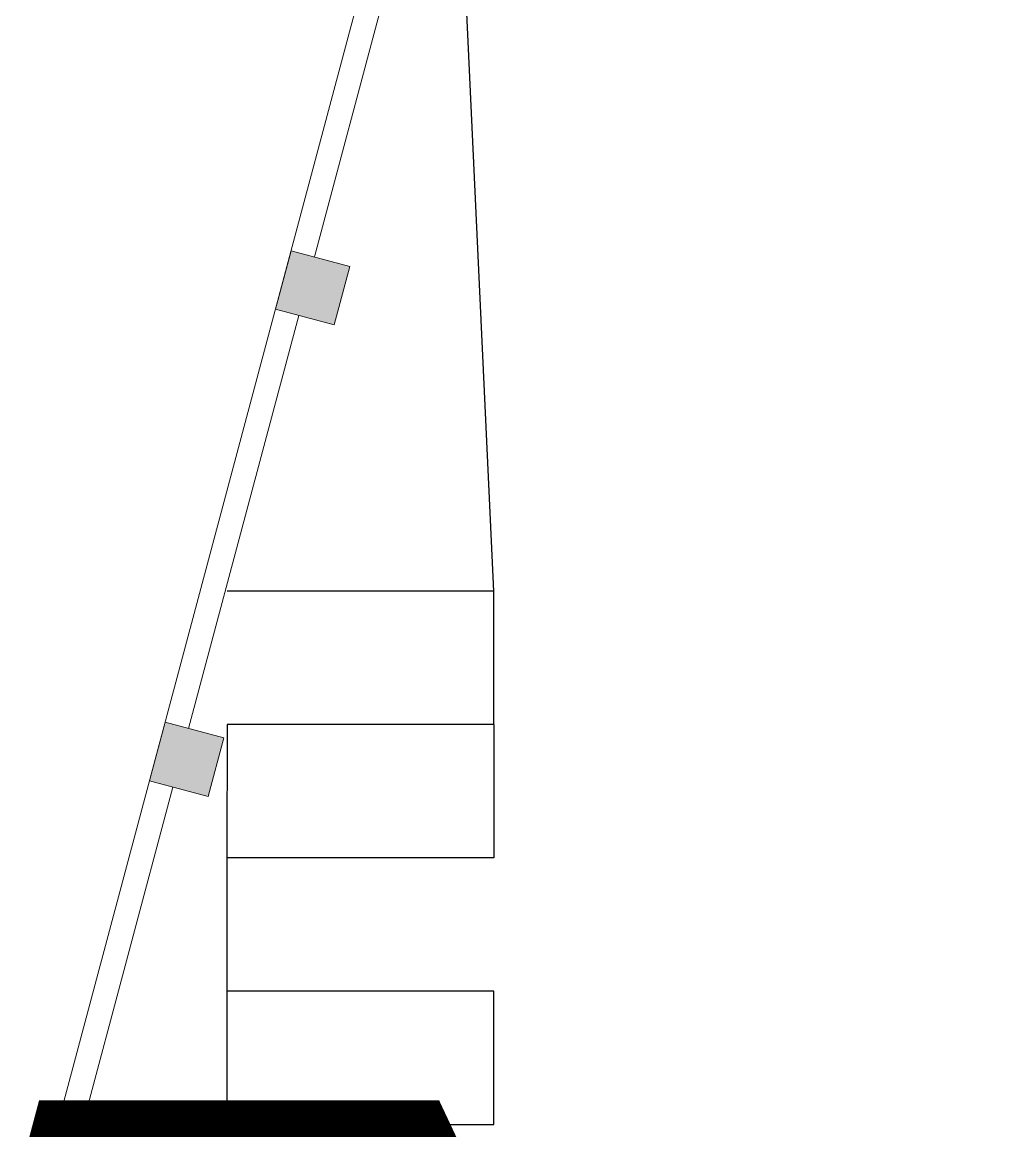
# Model space of a CAD drawing. Header units: centimetres. Extents: x 139057 to 200038, y 34824 to 80516.
# Drawn here: x 170455 to 171256, y 60940 to 61854 of the extents above; entities that cross this region are included whole.
import ezdxf

# ---------------------------------------------------------------- set-up
doc = ezdxf.new("R2010")
doc.units = ezdxf.units.CM
doc.header["$LTSCALE"] = 100
doc.linetypes.add('TRATTO-PUNTO', pattern=[1, 0.5, -0.25, 0, -0.25])
doc.layers.add('410_STRUTTURE_001-AM_0', color=7, linetype='Continuous', lineweight=0)
doc.layers.add('430_TAVOLATI_001-AM_0', color=3, linetype='Continuous', lineweight=0)
doc.layers.add('_s_09_Perimetro_proprietà', color=40, linetype='Continuous')
doc.layers.add('A-SEGNALETICA', color=250, linetype='Continuous')

msp = doc.modelspace()

# ---------------------------------------------------------------- hatches: boundary and pattern name
at = {"layer": '410_STRUTTURE_001-AM_0'}
for points in [[(170712.68, 61604.72), (170725.58, 61653.03), (170677.27, 61665.93), (170664.37, 61617.62)], [(170608.85, 61215.85), (170621.75, 61264.15), (170573.44, 61277.05), (170560.54, 61228.74)]]:
    msp.add_hatch(color=256, dxfattribs=at).paths.add_polyline_path(points)

# ---------------------------------------------------------------- linework, layer by layer
at = {"layer": '410_STRUTTURE_001-AM_0', "elevation": 0}
for points in [[(170712.68, 61604.72), (170725.58, 61653.03), (170677.27, 61665.93), (170664.37, 61617.62)], [(170608.85, 61215.85), (170621.75, 61264.15), (170573.44, 61277.05), (170560.54, 61228.74)]]:
    msp.add_lwpolyline(points, close=True, dxfattribs=at)
at = {"layer": '430_TAVOLATI_001-AM_0'}
for p, q in [((170754.76, 61956.37, 0), (170469.56, 60888.19, 0)), ((170696.54, 61660.79, 0), (170774.12, 61951.37, 0)), ((170592.72, 61271.94, 0), (170683.64, 61612.48, 0)), ((170505.48, 60945.21, 0), (170579.81, 61223.6, 0)), ((170505.44, 60945.21, 0), (170786.63, 60945.2, 0)), ((170929.93, 60640.52, 0), (170786.63, 60945.2, 0))]:
    msp.add_line(p, q, dxfattribs=at)
at = {"layer": '_s_09_Perimetro_proprietà', "linetype": 'TRATTO-PUNTO', "ltscale": 200, "const_width": 40, "elevation": 0}
msp.add_lwpolyline([(168986.15, 62081.18), (169319.33, 63329.05), (169590.7, 63256.57), (169569.62, 63138.38), (169945.94, 62985.82), (169362.42, 60800.31), (170373.98, 60530.23), (170484.78, 60945.21), (170786.63, 60945.2), (171320.68, 59806.74)], dxfattribs=at)
at = {"layer": 'A-SEGNALETICA', "elevation": 0}
for points in [[(170844.4, 61385.21), (170816.26, 61991.55), (170724.57, 62735.7)], [(170844.4, 61275.21), (170844.4, 61385.21), (170624.4, 61385.22)], [(170844.4, 61275.21), (170624.4, 61275.22), (170624.39, 61165.22)], [(170844.4, 61275.21), (170844.39, 61165.21), (170624.39, 61165.22), (170624.39, 61055.22)], [(170844.38, 60945.21), (170844.39, 61055.21), (170624.39, 61055.22), (170624.38, 60945.22), (170844.38, 60945.21)]]:
    msp.add_lwpolyline(points, dxfattribs=at)

doc.saveas('drawing.dxf')
